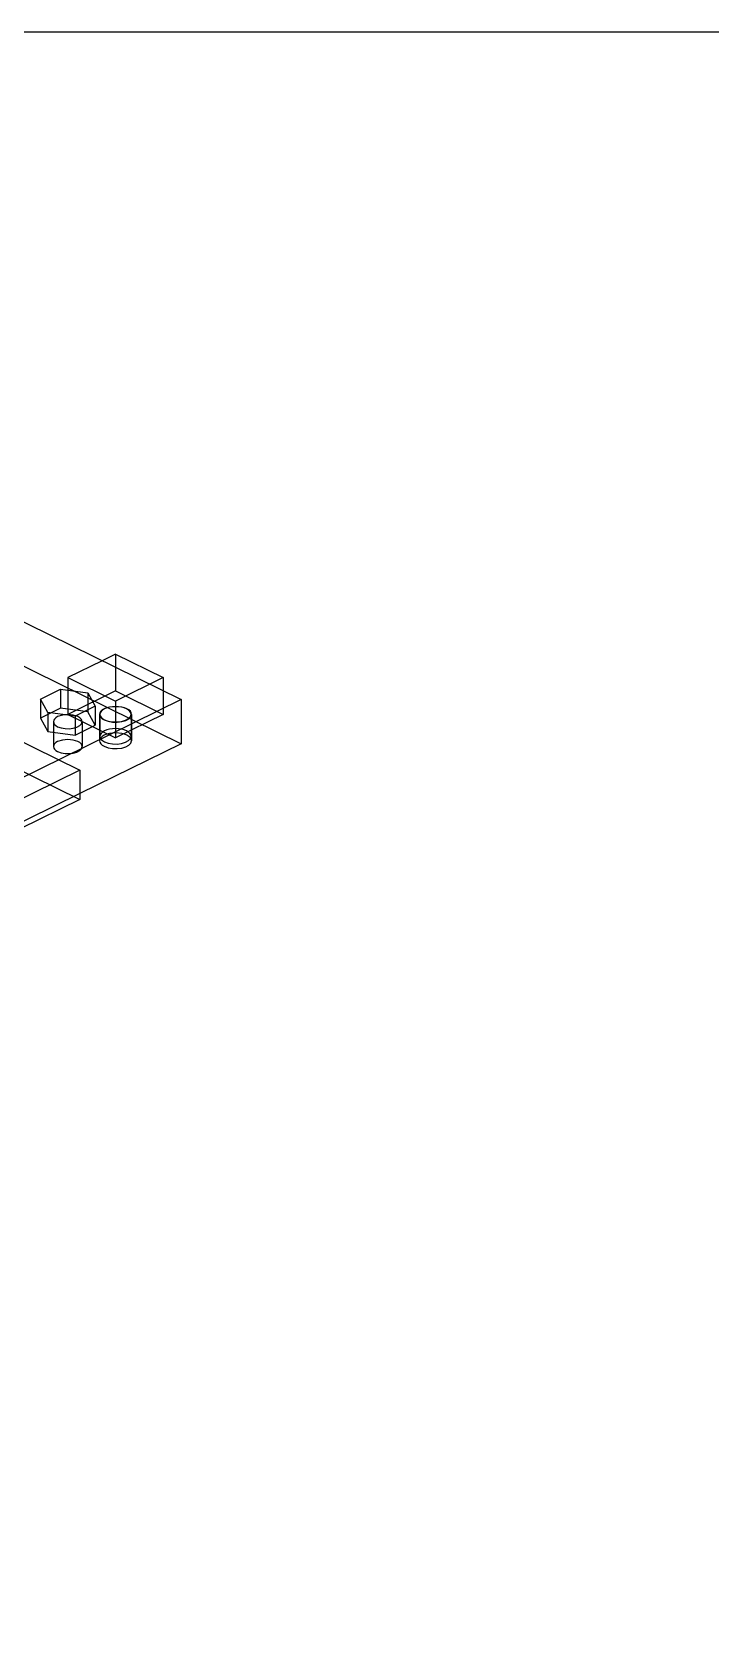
# Model space of a CAD drawing. Header units: millimetres. Extents: x 8 to 412, y 8 to 289.
# Drawn here: x 197.8 to 257.3, y 148.5 to 289 of the extents above; entities that cross this region are included whole.
import ezdxf

# ---------------------------------------------------------------- set-up
doc = ezdxf.new("R2010")
doc.units = ezdxf.units.MM
doc.layers.add('HIDDEN', color=8, linetype='Continuous')
doc.layers.add('OUTLINE', color=7, linetype='Continuous')

msp = doc.modelspace()

# ---------------------------------------------------------------- linework, layer by layer
at = {"layer": 'HIDDEN'}
for points in [[(203.98, 233.96), (200.97, 232.49)], [(205.15, 233.39), (205.15, 231.33)], [(200.97, 232.49), (200.97, 229.27)], [(200.97, 232.49), (205.15, 230.43)], [(209.33, 232.49), (205.15, 230.43)], [(210.9, 230.56), (111.66, 181.7)], [(198.58, 230.61), (200.33, 231.48)], [(199.22, 229.44), (198.58, 230.61)], [(198.58, 230.61), (198.58, 228.94)], [(200.33, 231.48), (202.72, 231.16)], [(200.33, 231.48), (200.33, 229.8)], [(205.15, 231.33), (200.97, 229.27)], [(202.72, 231.16), (203.36, 229.98)], [(202.72, 231.16), (202.72, 229.49)], [(205.15, 231.33), (209.33, 229.27)], [(205.15, 230.43), (205.15, 227.21)], [(209.33, 231.33), (209.33, 229.27)], [(200.33, 229.8), (198.58, 228.94)], [(201.61, 229.12), (199.22, 229.44)], [(199.22, 229.44), (199.22, 227.77)], [(202.23, 228.63), (202.2, 228.75), (202.13, 228.86), (202.02, 228.97), (201.86, 229.07), (201.45, 229.2), (200.97, 229.25), (200.49, 229.2), (200.08, 229.07), (199.93, 228.97), (199.81, 228.86), (199.74, 228.75), (199.72, 228.63)], [(202.72, 229.49), (200.33, 229.8)], [(200.97, 229.27), (205.15, 227.21)], [(203.36, 229.98), (201.61, 229.12)], [(201.61, 229.12), (201.61, 227.45)], [(203.36, 228.31), (202.72, 229.49)], [(203.36, 229.98), (203.36, 228.31)], [(206.55, 229.27), (206.53, 229.41), (206.45, 229.54), (206.32, 229.65), (206.14, 229.76), (205.93, 229.85), (205.69, 229.91), (205.15, 229.96), (204.61, 229.91), (204.37, 229.85), (204.16, 229.76), (203.98, 229.65), (203.85, 229.54), (203.77, 229.41), (203.75, 229.27)], [(203.75, 229.27), (203.77, 229.14), (203.85, 229.01), (203.98, 228.89), (204.16, 228.78)], [(203.75, 229.27), (203.75, 226.96)], [(206.52, 229.27), (206.49, 229.4), (206.41, 229.53), (206.29, 229.64), (206.12, 229.75), (205.91, 229.83), (205.67, 229.89), (205.15, 229.94), (204.63, 229.89), (204.39, 229.83), (204.18, 229.75), (204.01, 229.64), (203.89, 229.53), (203.81, 229.4), (203.78, 229.27)], [(203.78, 229.27), (203.81, 229.14), (203.89, 229.01), (204.01, 228.9), (204.18, 228.8)], [(203.78, 229.27), (203.78, 227.34)], [(204.16, 228.78), (204.49, 228.66), (204.88, 228.59), (205.29, 228.58), (205.69, 228.63), (206.04, 228.74), (206.32, 228.89), (206.49, 229.07), (206.55, 229.27)], [(204.18, 228.8), (204.51, 228.68), (204.88, 228.61), (205.28, 228.6), (205.67, 228.65), (206.02, 228.75), (206.29, 228.9), (206.46, 229.08), (206.52, 229.27)], [(209.33, 229.27), (205.15, 227.21)], [(206.52, 229.27), (206.52, 227.34)], [(206.55, 229.27), (206.55, 226.96)], [(198.58, 228.94), (199.22, 227.77)], [(199.22, 227.77), (201.61, 227.45)], [(199.72, 228.63), (199.74, 228.51), (199.81, 228.39), (199.93, 228.28), (200.08, 228.19)], [(199.72, 228.63), (199.72, 226.44)], [(200.08, 228.19), (200.38, 228.08), (200.73, 228.02), (201.1, 228.01), (201.45, 228.06), (201.77, 228.15), (202.02, 228.28), (202.17, 228.45), (202.23, 228.63)], [(201.61, 227.45), (203.36, 228.31)], [(202.23, 228.63), (202.23, 226.44)], [(206.55, 226.96), (206.53, 227.09), (206.45, 227.22), (206.32, 227.34), (206.14, 227.45), (205.93, 227.53), (205.69, 227.59), (205.15, 227.65), (204.61, 227.59), (204.37, 227.53), (204.16, 227.45), (203.98, 227.34), (203.85, 227.22), (203.77, 227.09), (203.75, 226.96)], [(206.52, 227.34), (206.49, 227.47), (206.41, 227.6), (206.29, 227.72), (206.12, 227.82), (205.91, 227.9), (205.67, 227.96), (205.15, 228.02), (204.63, 227.96), (204.39, 227.9), (204.18, 227.82), (204.01, 227.72), (203.89, 227.6), (203.81, 227.47), (203.78, 227.34)], [(203.75, 226.96), (203.77, 226.82), (203.85, 226.69), (203.98, 226.57), (204.16, 226.47)], [(203.78, 227.34), (203.81, 227.21), (203.89, 227.08), (204.01, 226.97), (204.18, 226.87)], [(204.16, 226.47), (204.49, 226.35), (204.88, 226.28), (205.29, 226.27), (205.69, 226.32), (206.04, 226.42), (206.32, 226.57), (206.49, 226.76), (206.55, 226.96)], [(204.18, 226.87), (204.51, 226.75), (204.88, 226.68), (205.28, 226.67), (205.67, 226.72), (206.02, 226.82), (206.29, 226.97), (206.46, 227.15), (206.52, 227.34)], [(202.02, 224.39), (191.57, 219.24)], [(202.02, 222.33), (163.64, 203.43)]]:
    msp.add_lwpolyline(points, dxfattribs=at)
at = {"layer": 'OUTLINE'}
for points in [[(8, 8), (412, 8), (412, 289), (8, 289), (8, 8)], [(174.34, 248.56), (210.9, 230.56)], [(174.34, 244.7), (210.9, 226.7)], [(169.64, 240.33), (202.02, 224.39)], [(169.64, 237.76), (202.02, 221.81)], [(205.15, 234.54), (203.98, 233.96)], [(205.15, 234.54), (205.15, 233.39)], [(205.15, 234.54), (209.33, 232.49)], [(209.33, 232.49), (209.33, 231.33)], [(210.9, 230.56), (210.9, 226.7)], [(202.23, 226.44), (202.2, 226.56), (202.13, 226.68), (202.02, 226.79), (201.86, 226.88), (201.45, 227.01), (200.97, 227.06), (200.49, 227.01), (200.08, 226.88), (199.93, 226.79), (199.81, 226.68), (199.74, 226.56), (199.72, 226.44)], [(199.72, 226.44), (199.74, 226.32), (199.81, 226.21), (199.93, 226.1), (200.08, 226.01)], [(200.08, 226.01), (200.38, 225.9), (200.73, 225.84), (201.1, 225.83), (201.45, 225.87), (201.77, 225.96), (202.02, 226.1), (202.17, 226.26), (202.23, 226.44)], [(210.9, 226.7), (202.02, 222.33)], [(202.02, 224.39), (202.02, 221.81)], [(202.02, 221.81), (196.79, 219.24)]]:
    msp.add_lwpolyline(points, dxfattribs=at)

doc.saveas('drawing.dxf')
